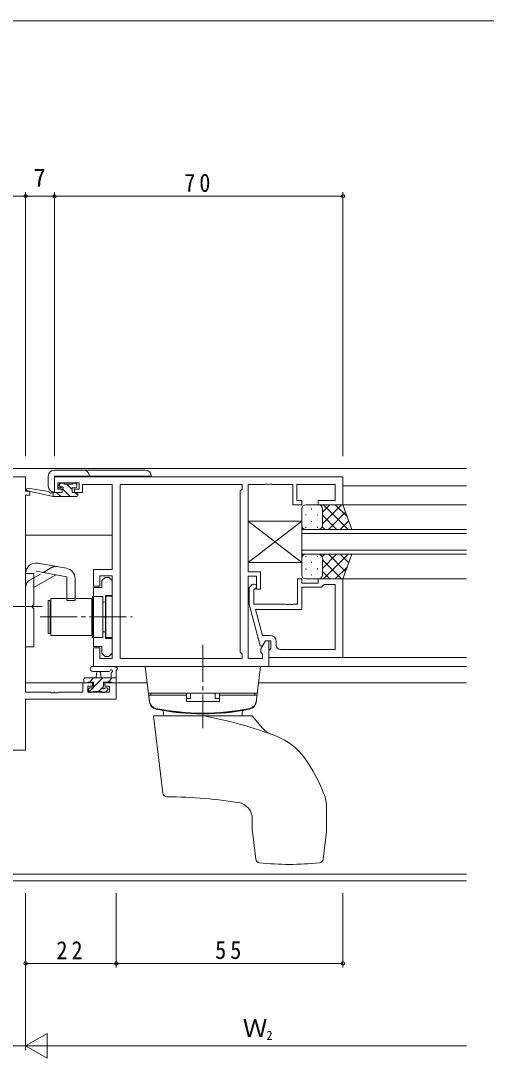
# Model space of a CAD drawing. Units: millimetres on the paper. Extents: x -420 to 373, y -297 to 267.
# Drawn here: x 71.8 to 184.8, y 12.9 to 264.4 of the extents above; entities that cross this region are included whole.
import ezdxf
from ezdxf.enums import TextEntityAlignment as Align

# ---------------------------------------------------------------- set-up
doc = ezdxf.new("R2010")
doc.units = ezdxf.units.MM
doc.linetypes.add('CHAIN2', pattern=[12, 9, -1, 1, -1])
doc.linetypes.add('DASHED3', pattern=[4, 3, -1])
for name, color, linetype, lineweight in [('0-1_YKK_ZWAK', 7, 'Continuous', 9), ('0-3_YKK_11', 7, 'Continuous', 9), ('0-4_YKK_12', 2, 'Continuous', 9), ('0-5_YKK_13', 4, 'Continuous', 9), ('0-7_YKK_D', 6, 'Continuous', 9)]:
    doc.layers.add(name, color=color, linetype=linetype, lineweight=lineweight)
doc.styles.add('ＭＳ ゴシック', font='')
doc.styles.get('ＭＳ ゴシック').set_extended_font_data('MS Gothic')

msp = doc.modelspace()

# ---------------------------------------------------------------- linework, layer by layer
at = {"layer": '0-1_YKK_ZWAK'}
msp.add_line((352.3, 264.4), (-417.7, 264.4), dxfattribs=at)
at = {"layer": '0-3_YKK_11'}
for p, q in [((53.003, 153.851), (73.003, 153.851)), ((73.003, 153.851), (73.003, 150.351)), ((80.003, 150.051), (80.003, 153.851)), ((80.003, 153.851), (150.003, 153.851)), ((150.003, 153.851), (150.003, 147.051)), ((80.803, 152.351), (80.803, 150.851)), ((86.003, 152.351), (80.803, 152.351)), ((86.003, 150.851), (86.003, 152.351)), ((86.803, 151.921), (86.803, 151.121)), ((94.003, 151.921), (86.803, 151.921)), ((86.803, 151.121), (86.803, 150.051)), ((94.003, 131.351), (94.003, 151.921)), ((95.933, 151.921), (125.503, 151.921)), ((95.933, 109.781), (95.933, 151.921)), ((95.933, 109.781), (95.933, 151.921)), ((125.503, 151.921), (125.503, 150.851)), ((127.003, 151.921), (127.003, 130.751)), ((131.045, 151.921), (127.003, 151.921)), ((131.228, 152.041), (131.045, 151.921)), ((131.778, 152.041), (131.228, 152.041)), ((131.961, 151.921), (131.778, 152.041)), ((132.045, 151.921), (131.961, 151.921)), ((132.228, 152.041), (132.045, 151.921)), ((132.778, 152.041), (132.228, 152.041)), ((132.961, 151.921), (132.778, 152.041)), ((137.803, 151.921), (132.961, 151.921)), ((137.803, 147.051), (137.803, 151.921)), ((138.803, 151.921), (138.803, 148.051)), ((148.073, 151.921), (138.803, 151.921)), ((148.073, 148.051), (148.073, 151.921)), ((73.003, 150.351), (74.003, 150.351)), ((74.003, 149.351), (73.003, 149.351)), ((73.003, 149.351), (73.003, 101.581)), ((74.003, 150.351), (74.003, 149.351)), ((81.903, 150.051), (80.003, 150.051)), ((80.803, 150.851), (81.903, 150.851)), ((81.903, 150.851), (81.903, 150.051)), ((84.903, 150.851), (86.003, 150.851)), ((84.903, 150.051), (84.903, 150.851)), ((86.803, 150.051), (84.903, 150.051)), ((125.503, 150.851), (125.073, 150.421)), ((125.073, 150.421), (125.073, 111.281)), ((140.003, 147.051), (137.803, 147.051)), ((138.803, 148.051), (140.003, 148.051)), ((140.003, 148.051), (140.003, 147.051)), ((144.003, 148.051), (148.073, 148.051)), ((144.003, 147.051), (144.003, 148.051)), ((150.003, 147.051), (144.003, 147.051)), ((89.503, 131.351), (94.003, 131.351)), ((89.503, 127.351), (89.503, 131.351)), ((91.003, 129.851), (91.003, 127.351)), ((94.003, 129.851), (91.003, 129.851)), ((92.303, 129.452), (91.503, 128.652)), ((91.503, 128.652), (91.503, 127.027)), ((93.203, 129.452), (92.303, 129.452)), ((94.003, 128.652), (93.203, 129.452)), ((94.003, 109.781), (94.003, 129.851)), ((94.003, 125.052), (94.003, 128.652)), ((127.003, 130.751), (130.003, 130.751)), ((127.003, 129.751), (127.003, 109.781)), ((129.003, 129.751), (127.003, 129.751)), ((129.003, 126.551), (129.003, 129.751)), ((130.003, 130.751), (130.003, 126.551)), ((139.003, 129.051), (139.003, 122.951)), ((140.003, 129.051), (139.003, 129.051)), ((140.003, 128.051), (140.003, 129.051)), ((144.003, 129.051), (144.003, 128.051)), ((150.003, 129.051), (144.003, 129.051)), ((150.003, 110.051), (150.003, 129.051)), ((91.003, 127.351), (89.503, 127.351)), ((91.503, 127.027), (89.503, 127.027)), ((89.503, 127.027), (89.503, 112.677)), ((127.979, 127.676), (127.203, 126.9)), ((127.203, 126.9), (127.203, 122.955)), ((128.403, 126.403), (128.827, 126.827)), ((128.403, 122.951), (128.403, 126.403)), ((130.003, 126.551), (129.003, 126.551)), ((144.003, 128.051), (140.003, 128.051)), ((140.003, 127.051), (144.803, 127.051)), ((140.003, 121.651), (140.003, 127.051)), ((144.803, 127.051), (145.303, 127.551)), ((145.303, 127.551), (145.503, 127.751)), ((145.503, 127.751), (148.073, 127.751)), ((148.073, 127.751), (148.073, 111.981)), ((148.073, 127.751), (148.073, 111.981)), ((92.403, 125.052), (94.003, 125.052)), ((92.403, 120.31), (92.403, 125.052)), ((127.203, 122.955), (129.91, 112.851)), ((136.045, 122.951), (128.403, 122.951)), ((128.795, 121.651), (140.003, 121.651)), ((130.483, 115.351), (128.795, 121.651)), ((136.228, 122.831), (136.045, 122.951)), ((136.778, 122.831), (136.228, 122.831)), ((136.961, 122.951), (136.778, 122.831)), ((137.045, 122.951), (136.961, 122.951)), ((137.228, 122.831), (137.045, 122.951)), ((137.778, 122.831), (137.228, 122.831)), ((137.961, 122.951), (137.778, 122.831)), ((139.003, 122.951), (137.961, 122.951)), ((92.283, 120.127), (92.403, 120.31)), ((92.283, 119.577), (92.283, 120.127)), ((92.403, 119.394), (92.283, 119.577)), ((92.403, 114.652), (92.403, 119.394)), ((94.003, 114.652), (92.403, 114.652)), ((94.003, 111.052), (94.003, 114.652)), ((130.073, 112.094), (131.203, 114.051)), ((132.303, 115.351), (130.483, 115.351)), ((130.51, 112.851), (131.203, 114.051)), ((131.203, 114.051), (132.003, 114.051)), ((131.203, 114.051), (132.503, 114.051)), ((132.003, 114.051), (132.003, 107.851)), ((132.503, 114.051), (132.503, 112.251)), ((133.803, 112.981), (133.803, 113.851)), ((89.503, 112.677), (91.503, 112.677)), ((89.503, 112.351), (91.003, 112.351)), ((89.503, 107.851), (89.503, 112.351)), ((91.003, 112.351), (91.003, 109.781)), ((91.503, 112.677), (91.503, 111.052)), ((91.503, 111.052), (92.303, 110.252)), ((93.203, 110.252), (94.003, 111.052)), ((125.073, 111.281), (125.503, 110.851)), ((125.503, 110.851), (125.503, 109.781)), ((129.91, 112.851), (130.51, 112.851)), ((130.073, 111.281), (130.073, 112.094)), ((130.503, 110.851), (130.073, 111.281)), ((130.503, 109.781), (130.503, 110.851)), ((132.303, 112.051), (132.003, 111.751)), ((132.003, 111.751), (132.003, 110.051)), ((132.503, 112.251), (132.303, 112.051)), ((148.073, 111.981), (134.803, 111.981)), ((91.003, 109.781), (94.003, 109.781)), ((92.303, 110.252), (93.203, 110.252)), ((125.503, 109.781), (95.933, 109.781)), ((127.003, 109.781), (130.503, 109.781)), ((132.003, 110.051), (150.003, 110.051)), ((132.003, 107.851), (89.503, 107.851)), ((86.903, 103.851), (89.203, 103.851)), ((86.903, 101.581), (86.903, 103.851)), ((89.203, 103.851), (89.203, 103.051)), ((92.203, 103.851), (95.003, 103.851)), ((92.203, 103.051), (92.203, 103.851)), ((95.003, 103.851), (95.003, 99.951)), ((73.003, 101.581), (79.045, 101.581)), ((79.045, 101.581), (79.228, 101.461)), ((79.228, 101.461), (79.778, 101.461)), ((79.778, 101.461), (79.961, 101.581)), ((79.961, 101.581), (80.045, 101.581)), ((80.045, 101.581), (80.228, 101.461)), ((80.228, 101.461), (80.778, 101.461)), ((80.778, 101.461), (80.961, 101.581)), ((80.961, 101.581), (86.903, 101.581)), ((88.103, 103.051), (88.103, 101.581)), ((89.203, 103.051), (88.103, 103.051)), ((88.103, 101.581), (93.373, 101.581)), ((93.373, 103.051), (92.203, 103.051)), ((93.373, 101.581), (93.373, 103.051)), ((73.003, 99.951), (73.003, 87.551)), ((95.003, 99.951), (73.003, 99.951)), ((73.003, 87.551), (53.003, 87.551))]:
    msp.add_line(p, q, dxfattribs=at)
for centre, radius, start, end in [((128.403, 127.251), 0.6, 314.99998, 135), ((132.303, 113.851), 1.5, 0, 89.99998), ((134.803, 112.981), 1, 180, 269.99998)]:
    msp.add_arc(centre, radius, start, end, dxfattribs=at)
at = {"layer": '0-4_YKK_12'}
for p, q in [((19.881, 155.851), (106.125, 155.851)), ((106.125, 155.851), (180.003, 155.851)), ((95.933, 151.651), (95.933, 110.081)), ((95.933, 151.651), (95.933, 110.081)), ((150.003, 151.651), (180.003, 151.651)), ((73.503, 150.351), (73.503, 150.444)), ((149.503, 147.051), (180.003, 147.051)), ((140.002, 141.051), (180.003, 141.051)), ((140.002, 135.051), (140.002, 141.051)), ((94.003, 139.651), (73.003, 139.651)), ((180.003, 140.051), (140.002, 140.051)), ((140.002, 136.051), (180.003, 136.051)), ((180.003, 135.051), (140.002, 135.051)), ((150.003, 129.051), (180.003, 129.051)), ((149.703, 110.051), (180.003, 110.051)), ((95.933, 107.851), (180.003, 107.851)), ((89.503, 103.851), (73.003, 103.851)), ((102.496, 103.851), (91.903, 103.851)), ((180.003, 103.851), (129.514, 103.851)), ((73.503, 99.951), (73.503, 99.951)), ((-53.997, 57.481), (180.003, 57.481)), ((-53.997, 55.851), (180.003, 55.851))]:
    msp.add_line(p, q, dxfattribs=at)
at = {"layer": '0-5_YKK_13'}
for p, q in [((78.501, 153.971), (78.501, 151.571)), ((78.501, 153.971), (78.501, 151.571)), ((102.001, 155.472), (80.001, 155.472)), ((102.001, 155.472), (80.001, 155.472)), ((80.001, 153.971), (103.501, 153.971)), ((80.001, 150.071), (80.001, 153.971)), ((80.001, 153.971), (103.501, 153.971)), ((80.001, 150.071), (80.001, 153.971)), ((78.59, 150.232), (73.551, 151.048)), ((78.59, 150.232), (73.551, 151.048)), ((81.389, 152.164), (80.889, 151.664)), ((81.389, 152.164), (80.889, 151.664)), ((81.621, 151.212), (81.029, 151.804)), ((81.101, 151.151), (81.44, 151.151)), ((81.101, 151.151), (81.44, 151.151)), ((82.201, 152.251), (81.601, 152.251)), ((82.201, 152.251), (81.601, 152.251)), ((84.401, 152.051), (82.401, 152.051)), ((84.401, 152.051), (82.401, 152.051)), ((84.301, 150.777), (83.026, 152.051)), ((84.301, 151.151), (85.101, 151.151)), ((84.301, 150.051), (84.301, 151.151)), ((84.301, 151.151), (85.101, 151.151)), ((84.301, 150.051), (84.301, 151.151)), ((85.101, 152.251), (84.601, 152.251)), ((85.101, 152.251), (84.601, 152.251)), ((85.401, 151.922), (85.071, 152.251)), ((85.401, 151.451), (85.401, 151.951)), ((85.401, 151.451), (85.401, 151.951)), ((79.703, 149.051), (73.437, 150.459)), ((79.703, 149.051), (73.437, 150.459)), ((79.703, 150.051), (79.616, 150.066)), ((79.703, 150.051), (79.616, 150.066)), ((79.703, 149.051), (79.703, 150.051)), ((81.901, 150.051), (79.703, 150.051)), ((79.703, 149.051), (79.703, 150.051)), ((81.901, 150.051), (79.703, 150.051)), ((85.401, 149.051), (79.703, 149.051)), ((85.401, 149.051), (79.703, 149.051)), ((81.536, 149.051), (80.536, 150.051)), ((81.901, 150.69), (81.901, 150.051)), ((81.901, 150.69), (81.901, 150.051)), ((83.781, 149.051), (81.961, 150.871)), ((85.401, 150.051), (84.301, 150.051)), ((85.401, 150.051), (84.301, 150.051)), ((85.701, 149.377), (85.026, 150.051)), ((85.701, 149.351), (85.701, 149.751)), ((85.701, 149.351), (85.701, 149.751)), ((140.003, 142.051), (140.003, 146.051)), ((141.003, 147.051), (144.003, 147.051)), ((142.366, 146.131), (142.366, 145.931)), ((150.003, 147.051), (144.003, 147.051)), ((145.003, 145.26), (146.795, 147.051)), ((145.003, 142.431), (149.623, 147.051)), ((145.003, 146.051), (145.003, 142.451)), ((145.271, 147.051), (151.271, 141.051)), ((148.1, 147.051), (151.06, 144.091)), ((152.146, 141.051), (150.003, 147.051)), ((140.951, 144.716), (140.951, 144.516)), ((143.781, 144.716), (143.781, 144.516)), ((145.003, 145.651), (145.003, 142.051)), ((145.003, 144.491), (148.443, 141.051)), ((146.452, 141.051), (150.647, 145.247)), ((140.003, 143.051), (127.003, 143.051)), ((127.003, 143.051), (127.003, 133.051)), ((140.003, 143.051), (127.003, 133.051)), ((140.003, 133.051), (127.003, 143.051)), ((140.003, 143.051), (140.003, 133.051)), ((140.951, 141.686), (140.951, 141.486)), ((144.003, 141.051), (141.003, 141.051)), ((142.366, 143.101), (142.366, 142.901)), ((143.781, 141.686), (143.781, 141.486)), ((144.003, 141.051), (152.146, 141.051)), ((144.946, 141.719), (145.614, 141.051)), ((149.28, 141.051), (151.392, 143.163)), ((140.003, 134.051), (140.003, 130.051)), ((140.951, 134.416), (140.951, 134.616)), ((144.003, 135.051), (141.003, 135.051)), ((143.781, 134.416), (143.781, 134.616)), ((152.146, 135.051), (144.003, 135.051)), ((144.946, 134.383), (145.614, 135.051)), ((145.003, 131.612), (148.443, 135.051)), ((145.003, 130.451), (145.003, 134.051)), ((145.003, 133.672), (149.623, 129.051)), ((145.003, 130.051), (145.003, 133.651)), ((145.271, 129.051), (151.271, 135.051)), ((146.452, 135.051), (150.647, 130.856)), ((149.28, 135.051), (151.392, 132.94)), ((152.146, 135.051), (150.003, 129.051)), ((83.003, 129.601), (75.59, 130.908)), ((82.937, 131.644), (75.937, 132.878)), ((127.003, 133.051), (140.003, 133.051)), ((140.951, 131.386), (140.951, 131.586)), ((142.366, 133.001), (142.366, 133.201)), ((143.781, 131.386), (143.781, 131.586)), ((145.003, 130.843), (146.795, 129.051)), ((148.1, 129.051), (151.06, 132.012)), ((73.003, 112.601), (73.003, 130.416)), ((75.003, 130.351), (73.003, 130.351)), ((75.003, 130.416), (75.003, 122.851)), ((75.003, 127.012), (80.31, 130.076)), ((83.003, 129.601), (83.003, 123.851)), ((85.003, 129.182), (85.003, 123.851)), ((141.003, 129.051), (144.003, 129.051)), ((142.366, 129.971), (142.366, 130.171)), ((150.003, 129.051), (144.003, 129.051)), ((79.003, 123.851), (78.503, 123.851)), ((78.503, 115.851), (78.503, 123.851)), ((79.003, 115.851), (79.003, 123.851)), ((79.103, 124.351), (79.103, 115.351)), ((79.103, 124.351), (89.103, 124.351)), ((85.003, 123.851), (83.003, 123.851)), ((89.103, 124.351), (89.103, 115.351)), ((89.203, 124.801), (91.703, 124.801)), ((89.203, 114.901), (89.203, 124.801)), ((91.703, 124.801), (91.703, 114.901)), ((91.703, 123.451), (92.003, 123.451)), ((91.703, 116.251), (91.703, 123.451)), ((92.503, 124.851), (92.503, 114.851)), ((92.503, 124.851), (94.003, 124.851)), ((94.003, 124.851), (94.003, 114.851)), ((74.603, 122.451), (75.003, 122.851)), ((74.603, 122.451), (74.603, 122.251)), ((74.603, 122.251), (75.003, 121.851)), ((75.003, 121.851), (75.003, 112.601)), ((89.103, 122.851), (89.203, 122.851)), ((89.203, 116.851), (89.203, 122.851)), ((78.503, 115.851), (79.003, 115.851)), ((89.103, 116.851), (89.203, 116.851)), ((91.703, 116.251), (92.003, 116.251)), ((89.103, 115.351), (79.103, 115.351)), ((91.703, 114.901), (89.203, 114.901)), ((94.003, 114.851), (92.503, 114.851)), ((75.003, 112.601), (73.003, 112.601)), ((89.275, 107.851), (94.437, 107.851)), ((89.275, 106.651), (93.236, 106.649)), ((90.103, 105.051), (90.205, 106.196)), ((91.303, 105.051), (91.201, 106.196)), ((93.803, 106.232), (93.803, 105.051)), ((95.003, 104.151), (95.003, 106.832)), ((103.068, 99.193), (102.005, 107.851)), ((87.103, 104.751), (87.103, 104.151)), ((95.003, 105.051), (87.403, 105.051)), ((87.403, 103.851), (88.003, 103.851)), ((88.203, 104.051), (89.503, 104.051)), ((88.51, 104.051), (89.51, 105.051)), ((89.503, 102.799), (91.756, 105.051)), ((89.503, 104.051), (89.503, 102.651)), ((91.903, 104.051), (93.903, 104.051)), ((91.903, 103.112), (91.903, 104.051)), ((93.001, 104.051), (94.001, 105.051)), ((94.103, 103.851), (94.703, 103.851)), ((88.303, 102.351), (88.303, 101.851)), ((88.368, 101.664), (89.356, 102.651)), ((89.503, 102.651), (88.603, 102.651)), ((88.603, 101.551), (89.103, 101.551)), ((89.303, 101.751), (91.403, 101.751)), ((90.701, 101.751), (91.66, 102.711)), ((91.603, 101.551), (92.203, 101.551)), ((92.703, 102.651), (92.364, 102.651)), ((92.415, 101.639), (92.915, 102.139)), ((129.207, 101.351), (102.803, 101.351)), ((102.905, 100.851), (103.029, 99.435)), ((102.905, 100.851), (112.005, 100.851)), ((103.405, 101.351), (103.405, 100.851)), ((103.405, 101.351), (112.005, 101.351)), ((112.005, 99.351), (112.005, 101.351)), ((113.005, 101.351), (113.005, 100.084)), ((119.005, 101.351), (119.005, 100.084)), ((128.605, 101.351), (120.005, 101.351)), ((120.005, 99.351), (120.005, 101.351)), ((129.105, 100.851), (120.005, 100.851)), ((128.605, 101.351), (128.605, 100.851)), ((129.105, 100.851), (128.981, 99.435)), ((112.005, 100.084), (113.005, 100.084)), ((120.005, 99.351), (112.005, 99.351)), ((120.005, 100.084), (119.005, 100.084)), ((128.005, 95.851), (104.005, 95.851)), ((106.304, 77.125), (104.005, 95.851)), ((106.47, 95.851), (106.455, 96.733)), ((125.54, 95.851), (125.555, 96.733)), ((130.504, 92.873), (128.005, 95.851)), ((146.005, 67.913), (146.005, 73.698)), ((128.005, 67.913), (128.005, 70.893)), ((128.832, 61.118), (128.012, 67.791)), ((145.998, 67.791), (145.178, 61.118))]:
    msp.add_line(p, q, dxfattribs=at)
at = {"layer": '0-5_YKK_13', "linetype": 'DASHED3'}
for p, q in [((74.003, 128.744), (79.31, 131.808)), ((79.003, 122.851), (79.103, 122.851)), ((79.003, 116.851), (79.103, 116.851))]:
    msp.add_line(p, q, dxfattribs=at)
at = {"layer": '0-5_YKK_13', "linetype": 'CHAIN2'}
for p, q in [((77.003, 122.351), (68.373, 122.351)), ((76.503, 119.852), (98.933, 119.852)), ((116.005, 113.051), (116.005, 92.851))]:
    msp.add_line(p, q, dxfattribs=at)
at = {"layer": '0-5_YKK_13'}
msp.add_lwpolyline([(128.942, 99.193), (130.005, 107.851), (102.005, 107.851)], dxfattribs=at)
for centre, radius, start, end in [((80.001, 153.971), 1.5, 90, 180), ((80.001, 153.971), 1.5, 90, 180), ((87.001, 153.971), 1.5, 0, 90), ((87.001, 153.971), 1.5, 0, 90), ((102.001, 153.971), 1.5, 0, 90), ((102.001, 153.971), 1.5, 0, 90), ((73.503, 150.751), 0.3, 80.80246, 257.34137), ((73.503, 150.751), 0.3, 80.80246, 257.34137), ((80.001, 151.571), 1.5, 180, 270), ((80.001, 151.571), 1.5, 180, 270), ((81.101, 151.451), 0.3, 135, 270), ((81.101, 151.451), 0.3, 135, 270), ((81.601, 151.951), 0.3, 90, 135), ((81.601, 151.951), 0.3, 90, 135), ((81.44, 151.451), 0.3, 270, 326.94426), ((81.44, 151.451), 0.3, 270, 326.94426), ((81.901, 151.151), 0.25, 303.05573, 146.94426), ((81.901, 151.151), 0.25, 303.05573, 146.94426), ((82.201, 150.69), 0.3, 123.05573, 180), ((82.201, 150.69), 0.3, 123.05573, 180), ((82.201, 152.051), 0.2, 0, 90), ((82.201, 152.051), 0.2, 0, 90), ((84.601, 152.051), 0.2, 90, 180), ((84.601, 152.051), 0.2, 90, 180), ((85.101, 151.951), 0.3, 0, 90), ((85.101, 151.951), 0.3, 0, 90), ((85.101, 151.451), 0.3, 270, 0), ((85.101, 151.451), 0.3, 270, 0), ((78.542, 149.936), 0.3, 20.80246, 80.80246), ((78.542, 149.936), 0.3, 20.80246, 80.80246), ((79.103, 150.149), 0.3, 200.80246, 320.80246), ((79.103, 150.149), 0.3, 200.80246, 320.80246), ((79.568, 149.769), 0.3, 80.80246, 140.80246), ((79.568, 149.769), 0.3, 80.80246, 140.80246), ((85.401, 149.751), 0.3, 0, 90), ((85.401, 149.751), 0.3, 0, 90), ((85.401, 149.351), 0.3, 270, 0), ((85.401, 149.351), 0.3, 270, 0), ((141.003, 146.051), 1, 90, 180), ((144.003, 146.051), 1, 0, 90), ((144.003, 146.051), 1, 0, 90), ((141.003, 142.051), 1, 180, 270), ((144.003, 142.051), 1, 270, 0), ((144.003, 142.051), 1, 270, 0), ((141.003, 134.051), 1, 90, 180), ((144.003, 134.051), 1, 0, 90), ((144.003, 134.051), 1, 0, 90), ((75.503, 130.416), 2.5, 80, 180), ((82.503, 129.182), 2.5, 0, 80), ((141.003, 130.051), 1, 180, 270), ((144.003, 130.051), 1, 270, 0), ((144.003, 130.051), 1, 270, 0), ((92.003, 123.951), 0.5, 270, 0), ((92.003, 115.751), 0.5, 0, 90), ((89.275, 107.251), 0.6, 89.95976, 269.95976), ((90.703, 106.151), 0.5, 5.09206, 174.90793), ((93.236, 106.949), 0.3, 269.95976, 340.81024), ((93.803, 106.751), 0.3, 300, 160.81024), ((94.103, 106.232), 0.3, 119.99998, 180), ((94.437, 107.551), 0.3, 40.52878, 90), ((94.893, 107.941), 0.3, 220.52878, 280.52878), ((95.003, 107.351), 0.3, 300, 100.52878), ((95.303, 106.832), 0.3, 119.99998, 180), ((87.403, 104.751), 0.3, 90, 180), ((87.403, 104.151), 0.3, 180, 270), ((88.003, 104.051), 0.2, 270, 0), ((94.103, 104.051), 0.2, 180, 270), ((94.703, 104.151), 0.3, 270, 0), ((88.603, 102.351), 0.3, 90, 180), ((88.603, 101.851), 0.3, 180, 270), ((89.103, 101.751), 0.2, 270, 0), ((91.603, 101.751), 0.2, 180, 270), ((91.903, 102.651), 0.25, 123.05573, 326.94426), ((91.603, 103.112), 0.3, 303.05573, 0), ((92.364, 102.351), 0.3, 90, 146.94426), ((92.203, 101.851), 0.3, 270, 314.99998), ((92.703, 102.351), 0.3, 314.99998, 90), ((105.021, 99.609), 2, 185, 258.64775), ((105.031, 99.615), 2, 187, 258.65825), ((105.053, 99.437), 2, 187, 258.68115), ((126.957, 99.437), 2, 281.31883, 353), ((126.979, 99.615), 2, 281.34174, 353), ((126.989, 99.609), 2, 281.35223, 355), ((116.005, 154.318), 57.8, 258.64775, 281.35223), ((116.005, 154.325), 57.8, 258.65883, 281.34174), ((116.005, 154.151), 57.8, 258.68115, 281.31883), ((105.955, 96.724), 0.5, 1, 80.0733), ((99.305, 1.351), 96.004, 68.89944, 79.84413), ((126.055, 96.724), 0.5, 99.92668, 179), ((134.335, 96.087), 5, 220, 249.70749), ((128.467, 76.924), 15, 35.67719, 68.89944), ((108.159, 62.344), 40, 21.485, 35.67719), ((107.297, 77.247), 1, 187, 269.52957), ((106.303, -43.749), 120, 80.76089, 89.52957), ((137.005, 73.698), 9, 0, 21.485), ((124.005, 70.893), 4, 0, 81.22234), ((129.005, 67.913), 1, 180, 187), ((145.005, 67.913), 1, 353, 0), ((129.824, 61.24), 1, 187, 263.80104), ((144.186, 61.24), 1, 276.19894, 353), ((137.005, 127.351), 67.5, 263.80104, 276.19894)]:
    msp.add_arc(centre, radius, start, end, dxfattribs=at)
at = {"layer": '0-5_YKK_13', "linetype": 'DASHED3'}
for centre, start, end in [((80.31, 130.076), 80, 119.99998), ((75.003, 127.012), 119.99998, 180)]:
    msp.add_arc(centre, 2, start, end, dxfattribs=at)
at = {"layer": '0-7_YKK_D'}
for p, q in [((53.003, 221.851), (73.003, 221.851)), ((73.003, 158.851), (73.003, 222.851)), ((73.003, 158.851), (73.003, 222.851)), ((73.003, 221.851), (80.003, 221.851)), ((80.003, 158.851), (80.003, 222.851)), ((80.003, 158.851), (80.003, 222.851)), ((80.003, 221.851), (150.003, 221.851)), ((150.003, 158.851), (150.003, 222.851)), ((73.003, 52.851), (73.003, 34.851)), ((73.003, 52.851), (73.003, 14.851)), ((73.003, 52.851), (73.003, 14.851)), ((95.003, 52.851), (95.003, 34.851)), ((95.003, 52.851), (95.003, 34.851)), ((150.003, 52.851), (150.003, 34.851)), ((95.003, 35.851), (73.003, 35.851)), ((95.003, 35.851), (150.003, 35.851)), ((73.003, 15.851), (78.199, 18.851)), ((78.199, 12.851), (78.199, 18.851)), ((53.003, 15.851), (73.003, 15.851)), ((73.003, 15.851), (83.395, 15.851)), ((73.003, 15.851), (78.199, 12.851)), ((79.003, 15.851), (180.003, 15.851))]:
    msp.add_line(p, q, dxfattribs=at)
for centre in [(73.003, 221.851), (73.003, 221.851), (80.003, 221.851), (80.003, 221.851), (150.003, 221.851), (73.003, 35.851), (95.003, 35.851), (95.003, 35.851), (150.003, 35.851)]:
    msp.add_circle(centre, 0.425, dxfattribs=at)

# ---------------------------------------------------------------- texts
at = {"layer": '0-7_YKK_D', "color": 3, "style": 'ＭＳ ゴシック'}
for s, p in [('7', (74.903, 222.851)), ('Ｗ', (125.663, 16.651))]:
    msp.add_text(s, height=4.399, dxfattribs=at).set_placement(p, align=Align.BOTTOM_LEFT)
at = {"layer": '0-7_YKK_D', "color": 7, "style": 'ＭＳ ゴシック'}
msp.add_text('2', height=2.199, dxfattribs=at).set_placement((131.423, 16.651), align=Align.BOTTOM_LEFT)
at = {"layer": '0-7_YKK_D', "color": 3, "char_height": 4.399, "attachment_point": 7, "style": 'ＭＳ ゴシック'}
for s, insert in [('\\T1.36;\\W0.9;70', (111.483, 222.851)), ('\\T1.36;\\W0.9;22', (80.483, 36.851)), ('\\T1.36;\\W0.9;55', (118.983, 36.851))]:
    msp.add_mtext(s, dxfattribs=dict(at, insert=insert))

doc.saveas('drawing.dxf')
